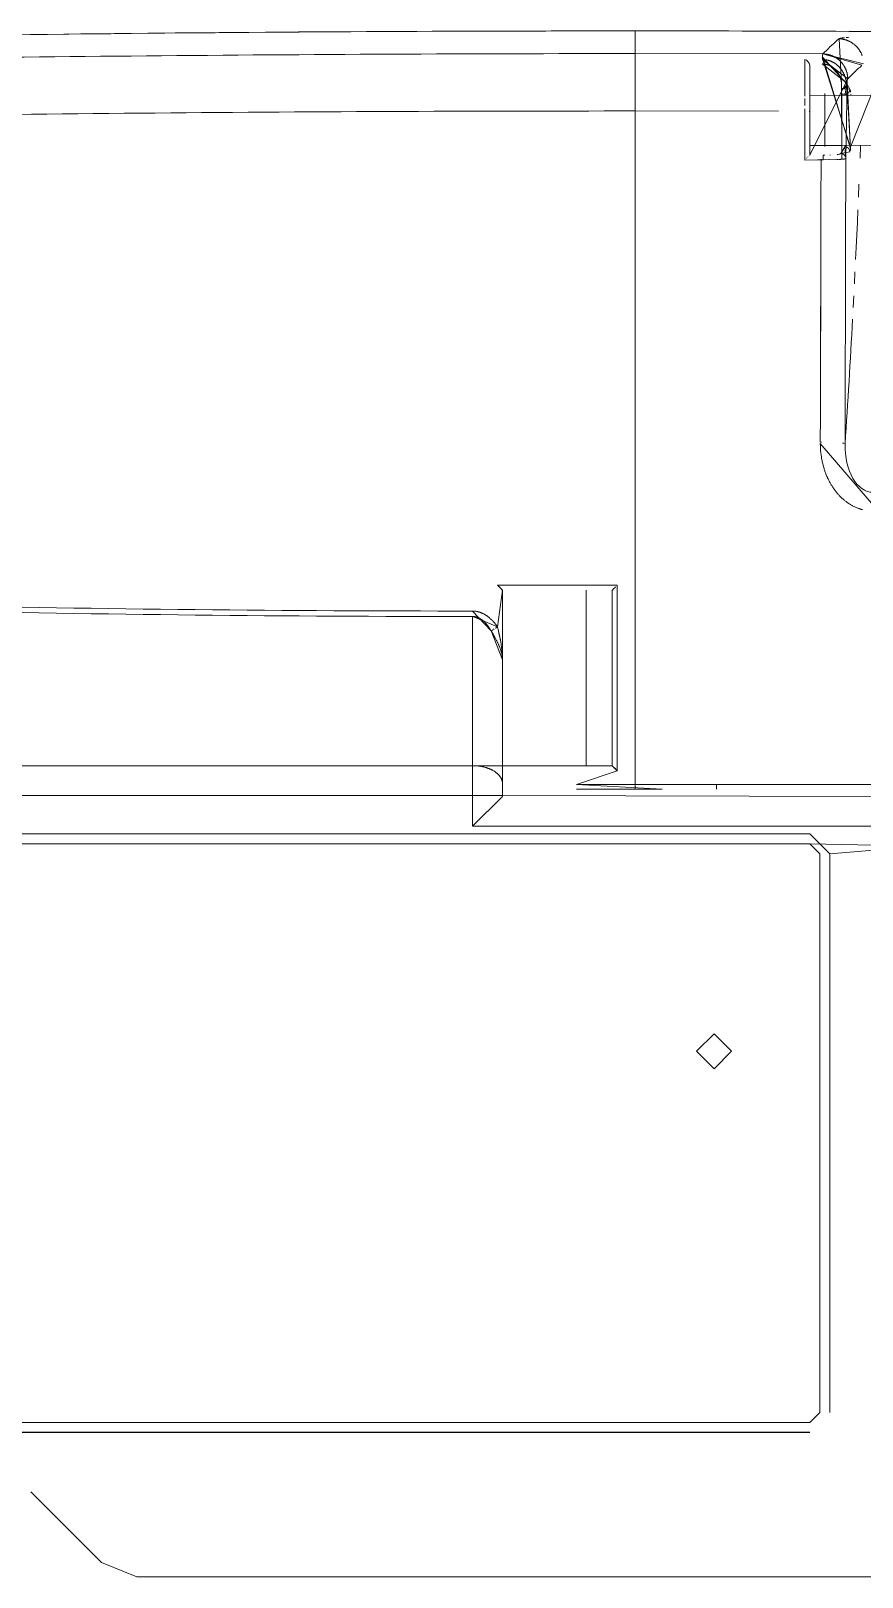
# Model space of a CAD drawing. Header units: millimetres. Extents: x 521 to 148073, y -17811 to 32040.
# Drawn here: x 59702.7 to 59789.3, y 10117.7 to 10278.9 of the extents above; entities that cross this region are included whole.
import ezdxf

# ---------------------------------------------------------------- set-up
doc = ezdxf.new("R2010")
doc.units = ezdxf.units.MM
doc.layers.add('Datové rozvody', color=6, linetype='Continuous')
doc.layers.add('PDF_Geometrie', color=7, linetype='Continuous', true_color=0xbdbdbd)

# ---------------------------------------------------------------- blocks, each defined once
blk = doc.blocks.new('projektor')
at = {"layer": 'PDF_Geometrie', "lineweight": 13}
for points in [[(86394.27, 15194.02), (86394.27, 15097.26), (86394.17, 15059.77)], [(86397.29, 15194.02), (86397.29, 15100.29), (86397.26, 15086.13), (86396.78, 15085.62), (86395.39, 15089.77), (86394.9, 15081.06), (86394.9, 15089.77)], [(86329.69, 15066.1), (86329.69, 15183.44)], [(86329.7, 15066.1), (86329.7, 15183.44)], [(86330.7, 15066.1), (86330.7, 15183.44)], [(86330.7, 15066.1), (86330.7, 15183.44)], [(86389.37, 15183.44), (86389.37, 15066.1), (86389.13, 15054.73), (86388.36, 15064.08)], [(86389.38, 15183.44), (86389.38, 15066.1)], [(86390.38, 15183.44), (86390.38, 15066.1)], [(86390.39, 15183.44), (86390.39, 15066.1)], [(86316.51, 15137.89), (86323.66, 15145.04)], [(86471.44, 15143.33), (86471.47, 15141.21), (86471.49, 15139.08), (86471.51, 15136.94)], [(86315.03, 15134.31), (86316.51, 15137.89)], [(86315.03, 15017.11), (86315.03, 15134.31)], [(86471.53, 15135.39), (86471.58, 15130.41), (86471.62, 15125.62), (86471.62, 15125.98), (86471.64, 15123.1), (86471.66, 15120.53), (86471.68, 15117.93), (86471.69, 15115.3), (86471.71, 15112.62), (86471.73, 15109.91), (86471.74, 15107.17), (86471.75, 15104.38), (86471.76, 15101.56), (86471.77, 15098.69), (86471.78, 15095.79), (86471.78, 15092.85), (86471.79, 15089.87), (86471.79, 15086.85), (86471.79, 15083.8)], [(86391.15, 15100.29), (86391.15, 15059.77)], [(86391.15, 15100.29), (86394.17, 15097.27)], [(86391.15, 15100.29), (86412.41, 15100.29)], [(86395.48, 15097.26), (86395.51, 15097.26), (86395.54, 15097.26), (86395.57, 15097.26), (86395.6, 15097.26), (86395.63, 15097.27), (86395.66, 15097.27), (86395.69, 15097.28), (86395.72, 15097.28), (86395.75, 15097.29), (86395.78, 15097.3), (86395.81, 15097.31), (86395.84, 15097.32), (86395.86, 15097.33), (86395.89, 15097.34), (86395.92, 15097.35), (86395.95, 15097.36), (86395.98, 15097.37), (86396.01, 15097.39), (86396.04, 15097.4), (86396.06, 15097.42), (86396.09, 15097.44), (86396.12, 15097.45), (86396.15, 15097.47), (86396.17, 15097.49), (86396.2, 15097.51), (86396.23, 15097.53), (86396.26, 15097.55), (86396.28, 15097.57), (86396.31, 15097.59), (86396.34, 15097.62), (86396.36, 15097.64), (86396.39, 15097.66), (86396.41, 15097.69), (86396.44, 15097.72), (86396.46, 15097.74), (86396.49, 15097.77), (86396.51, 15097.8), (86396.54, 15097.83), (86396.56, 15097.86), (86396.58, 15097.88), (86396.61, 15097.92), (86396.63, 15097.95), (86396.65, 15097.98), (86396.68, 15098.01), (86396.7, 15098.04), (86396.72, 15098.08), (86396.74, 15098.11), (86396.76, 15098.15), (86396.78, 15098.18), (86396.8, 15098.22), (86396.82, 15098.26), (86396.84, 15098.29), (86396.86, 15098.33), (86396.88, 15098.37), (86396.9, 15098.41), (86396.92, 15098.45), (86396.94, 15098.49), (86396.95, 15098.52), (86396.97, 15098.57), (86396.99, 15098.61), (86397, 15098.65), (86397.02, 15098.69), (86397.04, 15098.73), (86397.05, 15098.77), (86397.07, 15098.82), (86397.08, 15098.86), (86397.09, 15098.91), (86397.11, 15098.95), (86397.12, 15098.99), (86397.13, 15099.04), (86397.14, 15099.09), (86397.16, 15099.13), (86397.17, 15099.18), (86397.18, 15099.22), (86397.19, 15099.27), (86397.2, 15099.32), (86397.21, 15099.36), (86397.22, 15099.41), (86397.22, 15099.46), (86397.23, 15099.51), (86397.24, 15099.56), (86397.25, 15099.6), (86397.25, 15099.65), (86397.26, 15099.7), (86397.26, 15099.75), (86397.27, 15099.8), (86397.27, 15099.85), (86397.28, 15099.9), (86397.28, 15099.95), (86397.28, 15099.99), (86397.29, 15100.04), (86397.29, 15100.09), (86397.29, 15100.14), (86397.29, 15100.19), (86397.29, 15100.24), (86397.29, 15100.29)], [(86411.07, 15098.22), (86411.03, 15098.28), (86411, 15098.32)], [(86394.19, 15097.26), (86415.07, 15097.26), (86411.38, 15097.76)], [(86411.38, 15097.76), (86410.96, 15097.67), (86409.66, 15097.4), (86409.6, 15097.39), (86409.54, 15097.39), (86409.48, 15097.38), (86409.42, 15097.37), (86409.36, 15097.36), (86409.3, 15097.35), (86409.24, 15097.34), (86409.18, 15097.34), (86409.12, 15097.33), (86409.06, 15097.32), (86409, 15097.31), (86408.94, 15097.31), (86408.88, 15097.3), (86408.82, 15097.3), (86408.76, 15097.29), (86408.69, 15097.29), (86408.63, 15097.28), (86408.57, 15097.28), (86408.51, 15097.27), (86408.45, 15097.27), (86408.39, 15097.27), (86408.32, 15097.27), (86408.26, 15097.26), (86408.2, 15097.26), (86408.14, 15097.26), (86408.08, 15097.26), (86408.02, 15097.26), (86415.07, 15097.26), (86415.07, 15097.26), (86415.07, 15097.26), (86415.07, 15097.26), (86415.07, 15097.26), (86415.07, 15097.26), (86415.08, 15097.26), (86415.08, 15097.26), (86415.08, 15097.27), (86415.08, 15097.27), (86415.08, 15097.27), (86415.09, 15097.27), (86415.09, 15097.27), (86415.09, 15097.27)], [(86411.16, 15098.09), (86411.11, 15098.16)], [(86415.6, 15085.62), (86415.6, 15097.76), (86415.07, 15097.26)], [(86395.39, 15089.77), (86395.39, 15075.57), (86394.9, 15075.57)], [(86415.07, 15088.76), (86397.26, 15088.76)], [(86397.26, 15086.13), (86415.07, 15086.13)], [(86396.78, 15085.62), (86415.6, 15085.62)], [(86471.79, 15083.8), (86394.9, 15083.8)], [(86463.67, 15083.8), (86463.65, 15069.29)], [(86469.49, 15083.8), (86469.45, 15064.78)], [(86395.39, 15075.57), (86395.39, 15059.03), (86394.91, 15059.03)], [(86331.72, 15065.09), (86330.7, 15066.1)], [(86389.38, 15066.1), (86388.36, 15065.09)], [(86390.39, 15066.1), (86388.36, 15064.08)], [(86466.93, 15062.27), (86466.92, 15062.27), (86466.92, 15062.27), (86466.92, 15062.27), (86466.91, 15062.28), (86466.91, 15062.28), (86466.9, 15062.28), (86466.9, 15062.28), (86466.89, 15062.29), (86466.88, 15062.29), (86466.87, 15062.29), (86466.87, 15062.29), (86466.86, 15062.3), (86466.85, 15062.3), (86466.84, 15062.3), (86466.83, 15062.3), (86466.82, 15062.31), (86466.8, 15062.31), (86466.79, 15062.31), (86466.78, 15062.31), (86466.77, 15062.31), (86466.75, 15062.32), (86466.74, 15062.32), (86466.72, 15062.32), (86466.71, 15062.32), (86466.69, 15062.33), (86466.67, 15062.33), (86466.65, 15062.33), (86458.85, 15062.46), (86458.85, 15062.46), (86458.84, 15062.46), (86458.84, 15062.47), (86458.84, 15062.47), (86458.84, 15062.48), (86458.83, 15062.49), (86458.83, 15062.49), (86458.83, 15062.5), (86458.82, 15062.51), (86458.82, 15062.52), (86458.82, 15062.53), (86458.82, 15062.54), (86458.81, 15062.56), (86458.81, 15062.57), (86458.81, 15062.58), (86458.81, 15062.6), (86458.8, 15062.61), (86458.8, 15062.62), (86458.8, 15062.64), (86458.8, 15062.66), (86458.8, 15062.67), (86458.79, 15062.69), (86458.79, 15062.71), (86458.79, 15062.73), (86458.79, 15062.75), (86458.78, 15062.77), (86458.78, 15062.81), (86458.7, 15066.61)], [(86458.71, 15064.76), (86458.7, 15066.61)], [(86458.7, 15066.61), (86463.89, 15066.61)], [(86458.9, 15066.41), (86458.88, 15066.43)], [(86459.03, 15066.28), (86458.98, 15066.33)], [(86470.98, 15063.18), (86470.82, 15063.36), (86470.66, 15063.54), (86470.49, 15063.71), (86470.33, 15063.89), (86470.16, 15064.07), (86469.98, 15064.25), (86469.81, 15064.43), (86469.63, 15064.61), (86469.45, 15064.78), (86468.3, 15060.84), (86468.13, 15061.02), (86467.97, 15061.2), (86467.8, 15061.38), (86467.63, 15061.56), (86467.46, 15061.73), (86467.28, 15061.91), (86467.11, 15062.09), (86466.93, 15062.27), (86459.19, 15066.11), (86459.19, 15066.1), (86459.19, 15066.1), (86459.19, 15066.1), (86459.19, 15066.1), (86459.19, 15066.1), (86459.19, 15066.1), (86459.19, 15066.1), (86459.18, 15066.11), (86459.18, 15066.11), (86459.18, 15066.11), (86459.18, 15066.11), (86459.18, 15066.11), (86459.18, 15066.12), (86459.18, 15066.12), (86459.17, 15066.12), (86459.17, 15066.12)], [(86459.19, 15066.1), (86468.18, 15066.1)], [(86462.56, 15027.31), (86462.56, 15028.02), (86461.04, 15029.53), (86461.04, 15027.31), (86460.33, 15025.79), (86460.33, 15028.02), (86460.18, 15066.1), (86460.13, 15062.86)], [(86468.72, 15066.61), (86468.9, 15066.61), (86468.12, 15066.61), (86468.18, 15066.61), (86468.23, 15066.61), (86468.28, 15066.61), (86468.32, 15066.61), (86468.37, 15066.61), (86468.42, 15066.61), (86468.46, 15066.61), (86468.51, 15066.61), (86468.55, 15066.61), (86468.59, 15066.61), (86468.64, 15066.61), (86468.68, 15066.61), (86468.72, 15066.61), (86466.38, 15066.61), (86466.45, 15066.61), (86466.52, 15066.61), (86466.59, 15066.61), (86466.66, 15066.61), (86466.73, 15066.61), (86466.8, 15066.61), (86466.87, 15066.61), (86466.94, 15066.61), (86467, 15066.61), (86467.07, 15066.61), (86467.13, 15066.61), (86467.2, 15066.61), (86467.26, 15066.61), (86467.32, 15066.61), (86467.39, 15066.61), (86467.45, 15066.61), (86467.51, 15066.61), (86467.57, 15066.61), (86467.63, 15066.61), (86467.69, 15066.61), (86467.74, 15066.61), (86467.8, 15066.61), (86467.86, 15066.61), (86467.91, 15066.61), (86467.97, 15066.61), (86468.02, 15066.61), (86465.57, 15066.61), (86465.64, 15066.61), (86465.72, 15066.61), (86465.79, 15066.61), (86465.87, 15066.61), (86465.94, 15066.61), (86466.02, 15066.61), (86466.09, 15066.61), (86466.17, 15066.61), (86466.24, 15066.61), (86465.41, 15066.61), (86465.18, 15066.61)], [(86465.29, 15041.32), (86465.29, 15043.04), (86465.24, 15066.1)], [(86388.36, 15065.09), (86331.72, 15065.09)], [(86388.36, 15065.09), (86331.72, 15065.09)], [(86388.36, 15064.08), (86331.72, 15064.08)], [(86388.36, 15064.08), (86331.72, 15064.08)], [(86423.67, 15059.67), (86429.97, 15065.05), (86429.85, 15065.05), (86429.74, 15065.04), (86429.62, 15065.04), (86429.51, 15065.03), (86429.4, 15065.03), (86429.29, 15065.02), (86429.18, 15065.01), (86429.07, 15065), (86428.96, 15064.98), (86428.85, 15064.97), (86428.74, 15064.96), (86428.63, 15064.94), (86428.53, 15064.92), (86428.42, 15064.91), (86428.32, 15064.89), (86428.22, 15064.87), (86428.11, 15064.84), (86428.01, 15064.82), (86427.91, 15064.8), (86427.81, 15064.77), (86427.72, 15064.75), (86427.62, 15064.72), (86427.52, 15064.69), (86427.43, 15064.67), (86427.33, 15064.64), (86427.24, 15064.61), (86427.15, 15064.57), (86427.06, 15064.54), (86426.97, 15064.51), (86426.88, 15064.48), (86426.79, 15064.44), (86426.71, 15064.41), (86426.62, 15064.37), (86426.54, 15064.33), (86426.45, 15064.3), (86426.37, 15064.26), (86426.29, 15064.22), (86426.21, 15064.18), (86426.13, 15064.14), (86426.06, 15064.1), (86425.98, 15064.06), (86425.91, 15064.02), (86425.83, 15063.97), (86425.76, 15063.93), (86425.69, 15063.89), (86425.62, 15063.84), (86425.55, 15063.8), (86425.48, 15063.75), (86425.41, 15063.71), (86425.35, 15063.66), (86425.28, 15063.61), (86425.22, 15063.57), (86425.15, 15063.52), (86425.09, 15063.47), (86425.03, 15063.42), (86424.97, 15063.37), (86424.91, 15063.33), (86424.85, 15063.28), (86424.8, 15063.23), (86424.74, 15063.18), (86424.69, 15063.13), (86424.63, 15063.07), (86424.58, 15063.02), (86424.53, 15062.97), (86424.48, 15062.92), (86424.43, 15062.87), (86424.38, 15062.82), (86424.33, 15062.76), (86424.29, 15062.71), (86424.24, 15062.66), (86424.2, 15062.6), (86424.15, 15062.55), (86424.11, 15062.49), (86424.07, 15062.44), (86424.03, 15062.38), (86423.99, 15062.33), (86423.95, 15062.27), (86423.91, 15062.22), (86423.87, 15062.16), (86423.84, 15062.11), (86423.8, 15062.05), (86423.77, 15061.99), (86423.73, 15061.94), (86423.7, 15061.88), (86423.67, 15061.82), (86423.64, 15061.77), (86423.61, 15061.71), (86423.58, 15061.65), (86423.55, 15061.59), (86423.52, 15061.53), (86423.49, 15061.48), (86423.47, 15061.42), (86423.44, 15061.36), (86423.42, 15061.3), (86423.4, 15061.24), (86423.38, 15061.18), (86423.35, 15061.12), (86423.33, 15061.07), (86423.32, 15061.01), (86423.3, 15060.95), (86423.28, 15060.89), (86423.26, 15060.83), (86423.25, 15060.77)], [(86430.08, 15065.05), (86430.08, 15064.92)], [(86454.46, 15064.98), (86449.98, 15064.99), (86432.68, 15065.04), (86430.08, 15065.05)], [(86449.98, 15064.99), (86437.79, 15065.03)], [(86458.73, 15064.97), (86454.46, 15064.98)], [(86459.19, 15064.67), (86459.19, 15064.77), (86458.71, 15064.76)], [(86458.79, 15064.97), (86458.76, 15064.97)], [(86459.19, 15064.57), (86459.19, 15064.67)], [(86459.21, 15064), (86459.2, 15064.09)], [(86469.22, 15064.82), (86469.18, 15064.83), (86459.88, 15061.98), (86466.5, 15062.35)], [(86469.13, 15064.83), (86469.07, 15064.84), (86459.98, 15061.97)], [(86465.35, 15064.59), (86465.45, 15064.59), (86460.07, 15064.59)], [(86466.45, 15062.35), (86466.41, 15062.36), (86469.13, 15064.83)], [(86468.46, 15060.66), (86469.45, 15064.74), (86469.45, 15064.7), (86469.45, 15064.65), (86469.45, 15064.61), (86469.44, 15064.56), (86469.44, 15064.52), (86469.43, 15064.48), (86469.43, 15064.43), (86469.42, 15064.39), (86469.41, 15064.35), (86469.4, 15064.3), (86469.39, 15064.26), (86469.38, 15064.22), (86469.37, 15064.18), (86469.36, 15064.13), (86469.35, 15064.09), (86469.34, 15064.05), (86469.32, 15064.01), (86469.31, 15063.97), (86469.3, 15063.92), (86469.28, 15063.88), (86469.26, 15063.84), (86469.25, 15063.8), (86469.23, 15063.76), (86469.21, 15063.72), (86469.19, 15063.68), (86469.17, 15063.64), (86469.15, 15063.6), (86469.13, 15063.57), (86469.11, 15063.53), (86469.09, 15063.49), (86469.06, 15063.45), (86469.04, 15063.42), (86469.02, 15063.38), (86468.99, 15063.34), (86468.96, 15063.31), (86468.94, 15063.27), (86468.91, 15063.24), (86468.88, 15063.2), (86468.86, 15063.17), (86468.83, 15063.14), (86468.8, 15063.1), (86468.77, 15063.07), (86468.74, 15063.04), (86468.71, 15063.01), (86468.68, 15062.98), (86468.64, 15062.95), (86468.61, 15062.92), (86468.58, 15062.89), (86468.55, 15062.86), (86468.51, 15062.83), (86468.48, 15062.8), (86468.44, 15062.78), (86468.41, 15062.75), (86468.37, 15062.73), (86468.33, 15062.7), (86468.3, 15062.68), (86468.26, 15062.65), (86468.22, 15062.63), (86468.18, 15062.61), (86468.15, 15062.59), (86468.11, 15062.56), (86468.07, 15062.54), (86468.03, 15062.52), (86467.99, 15062.51), (86467.95, 15062.49), (86467.91, 15062.47), (86467.87, 15062.45), (86467.83, 15062.44), (86467.79, 15062.42), (86467.75, 15062.41), (86467.7, 15062.39), (86467.66, 15062.38), (86467.62, 15062.37), (86467.58, 15062.36), (86467.54, 15062.34), (86467.49, 15062.33), (86467.45, 15062.32), (86467.41, 15062.32), (86467.36, 15062.31), (86467.32, 15062.3), (86467.28, 15062.29), (86467.23, 15062.29), (86467.19, 15062.28), (86467.15, 15062.28), (86467.1, 15062.27), (86467.06, 15062.27), (86467.02, 15062.27), (86466.97, 15062.27), (86466.93, 15062.27), (86468.89, 15064.81), (86468.89, 15064.77), (86468.89, 15064.73), (86468.89, 15064.69), (86468.88, 15064.65), (86468.88, 15064.61), (86468.87, 15064.57), (86468.87, 15064.53), (86468.86, 15064.49), (86468.86, 15064.45), (86468.85, 15064.41), (86468.84, 15064.37), (86468.83, 15064.33), (86468.82, 15064.29), (86468.81, 15064.25), (86468.8, 15064.22), (86468.79, 15064.18), (86468.78, 15064.14), (86468.77, 15064.1), (86468.75, 15064.06), (86468.74, 15064.02), (86468.72, 15063.99), (86468.71, 15063.95), (86468.69, 15063.91), (86468.67, 15063.88), (86468.66, 15063.84), (86468.64, 15063.8), (86468.62, 15063.77), (86468.6, 15063.73), (86468.58, 15063.7), (86468.56, 15063.66), (86468.54, 15063.62), (86468.52, 15063.59), (86468.49, 15063.55), (86468.47, 15063.52), (86468.45, 15063.49), (86468.42, 15063.45), (86468.4, 15063.42), (86468.37, 15063.39), (86468.35, 15063.36), (86468.32, 15063.32), (86468.29, 15063.29), (86468.26, 15063.26), (86468.24, 15063.23), (86468.21, 15063.2), (86468.18, 15063.17), (86468.15, 15063.14), (86468.11, 15063.11), (86468.08, 15063.08), (86468.05, 15063.05), (86468.02, 15063.03), (86467.99, 15063), (86467.95, 15062.97), (86467.92, 15062.95), (86467.88, 15062.92), (86467.85, 15062.89), (86467.81, 15062.87), (86467.77, 15062.84), (86467.74, 15062.82), (86467.7, 15062.8), (86467.66, 15062.78), (86467.62, 15062.75), (86467.58, 15062.73), (86467.54, 15062.71), (86467.5, 15062.69), (86467.46, 15062.67), (86467.42, 15062.65), (86467.38, 15062.63), (86467.34, 15062.61), (86467.29, 15062.6), (86467.25, 15062.58), (86467.21, 15062.56), (86467.16, 15062.55), (86467.12, 15062.53), (86467.07, 15062.52), (86467.03, 15062.5), (86466.98, 15062.49), (86466.93, 15062.48), (86466.89, 15062.47), (86466.84, 15062.45), (86466.79, 15062.44), (86466.74, 15062.43), (86466.69, 15062.42), (86466.64, 15062.42), (86466.59, 15062.41), (86466.54, 15062.4), (86468.44, 15064.85), (86468.44, 15064.82), (86468.43, 15064.79), (86468.43, 15064.76), (86468.43, 15064.72), (86468.43, 15064.69), (86468.42, 15064.66), (86468.42, 15064.63), (86468.42, 15064.6), (86468.41, 15064.56), (86468.41, 15064.53), (86468.4, 15064.5), (86468.39, 15064.47), (86468.39, 15064.44), (86468.38, 15064.41), (86468.37, 15064.38), (86468.36, 15064.35), (86468.35, 15064.31), (86468.34, 15064.28), (86468.33, 15064.25), (86468.32, 15064.22), (86468.31, 15064.19), (86468.3, 15064.16), (86468.28, 15064.13), (86468.27, 15064.1), (86468.26, 15064.07), (86468.24, 15064.04), (86468.23, 15064.01), (86468.21, 15063.99), (86468.2, 15063.96), (86468.18, 15063.93), (86468.16, 15063.9), (86468.15, 15063.87), (86468.13, 15063.84), (86468.11, 15063.82), (86468.09, 15063.79), (86468.07, 15063.76), (86468.05, 15063.74), (86468.03, 15063.71), (86468.01, 15063.68), (86467.99, 15063.66), (86467.97, 15063.63), (86467.95, 15063.61), (86467.92, 15063.58), (86467.9, 15063.56), (86467.87, 15063.53), (86467.85, 15063.51), (86467.82, 15063.49), (86467.8, 15063.46), (86467.77, 15063.44), (86467.75, 15063.42), (86467.72, 15063.39), (86467.69, 15063.37), (86467.66, 15063.35), (86467.64, 15063.33), (86467.61, 15063.31), (86467.58, 15063.29), (86467.55, 15063.27), (86467.52, 15063.25), (86467.49, 15063.23), (86467.46, 15063.21), (86467.42, 15063.19), (86467.39, 15063.18), (86467.36, 15063.16), (86467.33, 15063.14), (86467.29, 15063.13), (86467.26, 15063.11), (86467.22, 15063.1), (86467.19, 15063.08), (86467.15, 15063.07), (86467.12, 15063.05), (86467.08, 15063.04), (86467.05, 15063.03), (86467.01, 15063.01), (86466.97, 15063), (86466.93, 15062.99), (86466.89, 15062.98), (86466.86, 15062.97), (86466.82, 15062.96), (86466.78, 15062.95), (86466.74, 15062.94), (86466.7, 15062.93), (86466.65, 15062.92), (86466.61, 15062.92), (86466.57, 15062.91), (86466.53, 15062.91), (86466.48, 15062.9), (86466.44, 15062.9), (86470.98, 15063.14), (86470.98, 15063.09), (86470.98, 15063.05), (86470.97, 15063), (86470.97, 15062.96), (86470.97, 15062.92), (86470.96, 15062.87), (86470.96, 15062.83), (86470.95, 15062.79), (86470.94, 15062.74), (86470.93, 15062.7), (86470.92, 15062.66), (86470.91, 15062.61), (86470.9, 15062.57), (86470.89, 15062.53), (86470.88, 15062.49), (86470.87, 15062.44), (86470.85, 15062.4), (86470.84, 15062.36), (86470.82, 15062.32), (86470.81, 15062.28), (86470.79, 15062.24), (86470.78, 15062.2), (86470.76, 15062.16), (86470.74, 15062.12), (86470.72, 15062.08), (86470.7, 15062.04), (86470.68, 15062), (86470.66, 15061.96), (86470.64, 15061.92), (86470.62, 15061.89), (86470.59, 15061.85), (86470.57, 15061.81), (86470.54, 15061.77), (86470.52, 15061.74), (86470.49, 15061.7), (86470.47, 15061.67), (86470.44, 15061.63), (86470.41, 15061.6), (86470.39, 15061.56), (86470.36, 15061.53), (86470.33, 15061.5), (86470.3, 15061.47), (86470.27, 15061.43), (86470.24, 15061.4), (86470.2, 15061.37), (86470.17, 15061.34), (86470.14, 15061.31), (86470.11, 15061.28), (86470.07, 15061.25), (86470.04, 15061.23), (86470.01, 15061.2), (86469.97, 15061.17), (86469.93, 15061.15), (86469.9, 15061.12), (86469.86, 15061.1), (86469.83, 15061.07), (86469.79, 15061.05), (86469.75, 15061.03), (86469.71, 15061), (86469.68, 15060.98), (86469.64, 15060.96), (86469.6, 15060.94), (86469.56, 15060.92), (86469.52, 15060.9), (86469.48, 15060.88), (86469.44, 15060.87), (86469.4, 15060.85), (86469.36, 15060.83), (86469.32, 15060.82), (86469.27, 15060.8)], [(86450.04, 15062.48), (86429.95, 15062.53)], [(86458.85, 15062.45), (86450.04, 15062.48)], [(86458.75, 15063.27), (86458.74, 15063.37)], [(86458.75, 15063.12), (86458.75, 15063.18)], [(86458.76, 15063.06), (86458.75, 15063.12)], [(86458.76, 15063.01), (86458.76, 15063.06)], [(86458.77, 15062.96), (86458.76, 15063.01)], [(86458.77, 15062.91), (86458.77, 15062.96)], [(86458.77, 15062.86), (86458.77, 15062.91)], [(86458.78, 15062.81), (86458.77, 15062.86), (86466.44, 15062.9)], [(86460.04, 15062.55), (86459.35, 15062.96)], [(86459.88, 15061.98), (86459.83, 15061.99), (86466.54, 15062.34)], [(86465.24, 15062.86), (86465.45, 15062.86), (86460.18, 15062.86)], [(86465.38, 15062.55), (86465.38, 15062.86)], [(86466.41, 15062.36), (86465.89, 15062.04)], [(86444.94, 15061.65), (86443.75, 15061.71)], [(86447.37, 15061.53), (86446.15, 15061.59)], [(86453.65, 15061.24), (86452.37, 15061.29), (86451.1, 15061.35), (86449.84, 15061.41), (86448.6, 15061.47)], [(86456.24, 15061.13), (86454.94, 15061.18)], [(86460.18, 15060.97), (86458.88, 15061.02)], [(86471.26, 15057.52), (86471.25, 15057.52), (86460.09, 15061.96)], [(86465.36, 15061.96), (86465.3, 15061.96)]]:
    blk.add_lwpolyline(points, dxfattribs=at)
for points in [[(86412.97, 15100.29), (86412.97, 15100.26), (86412.97, 15100.22), (86412.97, 15100.19), (86412.97, 15100.15), (86412.96, 15100.12), (86412.96, 15100.08), (86412.96, 15100.05), (86412.95, 15100.01), (86412.95, 15099.97), (86412.94, 15099.94), (86412.93, 15099.9), (86412.93, 15099.87), (86412.92, 15099.83), (86412.91, 15099.79), (86412.9, 15099.76), (86412.9, 15099.72), (86412.89, 15099.68), (86412.88, 15099.65), (86412.86, 15099.61), (86412.85, 15099.57), (86412.84, 15099.53), (86412.83, 15099.5), (86412.81, 15099.46), (86412.8, 15099.42), (86412.78, 15099.38), (86412.77, 15099.34), (86412.75, 15099.3), (86412.73, 15099.27), (86412.71, 15099.23), (86412.69, 15099.19), (86412.67, 15099.15), (86412.65, 15099.11), (86412.63, 15099.06), (86412.6, 15099.02), (86412.58, 15098.98), (86412.55, 15098.94), (86412.52, 15098.9), (86412.5, 15098.86), (86412.47, 15098.82), (86412.44, 15098.77), (86412.41, 15098.73), (86412.37, 15098.69), (86412.34, 15098.65), (86412.3, 15098.6), (86412.27, 15098.56), (86412.23, 15098.52), (86412.19, 15098.47), (86412.15, 15098.43), (86412.11, 15098.39), (86412.07, 15098.34), (86412.02, 15098.3), (86411.98, 15098.25), (86411.93, 15098.21), (86411.88, 15098.17), (86411.83, 15098.12), (86411.78, 15098.08), (86411.73, 15098.03), (86411.68, 15097.99), (86411.62, 15097.94), (86411.56, 15097.9), (86411.5, 15097.85), (86411.44, 15097.81), (86411.38, 15097.76), (86412.41, 15100.27), (86412.41, 15100.24), (86412.41, 15100.21), (86412.41, 15100.19), (86412.41, 15100.16), (86412.4, 15100.14), (86412.4, 15100.11), (86412.4, 15100.08), (86412.39, 15100.06), (86412.39, 15100.03), (86412.38, 15100), (86412.38, 15099.98), (86412.37, 15099.95), (86412.36, 15099.92), (86412.35, 15099.89), (86412.35, 15099.87), (86412.34, 15099.84), (86412.33, 15099.81), (86412.32, 15099.78), (86412.31, 15099.75), (86412.29, 15099.73), (86412.28, 15099.7), (86412.27, 15099.67), (86412.26, 15099.64), (86412.24, 15099.61), (86412.23, 15099.58), (86412.21, 15099.55), (86412.19, 15099.52), (86412.18, 15099.49), (86412.16, 15099.46), (86412.14, 15099.43), (86412.12, 15099.4), (86412.1, 15099.37), (86412.08, 15099.34), (86412.05, 15099.31), (86412.03, 15099.28), (86412, 15099.25), (86411.98, 15099.22), (86411.95, 15099.19), (86411.93, 15099.16), (86411.9, 15099.12), (86411.87, 15099.09), (86411.84, 15099.06), (86411.8, 15099.03), (86411.77, 15098.99), (86411.74, 15098.96), (86411.7, 15098.93), (86411.66, 15098.9), (86411.63, 15098.86), (86411.59, 15098.83), (86411.55, 15098.8), (86411.5, 15098.77), (86411.46, 15098.73), (86411.42, 15098.7), (86411.37, 15098.67), (86411.33, 15098.63), (86411.28, 15098.6), (86411.23, 15098.57), (86411.18, 15098.53), (86411.12, 15098.5), (86411.07, 15098.46), (86411.01, 15098.43)], [(86410.95, 15098.4), (86410.57, 15098.18), (86410.05, 15097.89), (86409.99, 15097.86), (86409.94, 15097.83), (86409.89, 15097.81), (86409.84, 15097.78), (86409.79, 15097.75), (86409.73, 15097.73), (86409.68, 15097.7), (86409.63, 15097.68), (86409.58, 15097.66), (86409.53, 15097.63), (86409.48, 15097.61), (86409.42, 15097.59), (86409.37, 15097.57), (86409.32, 15097.54), (86409.27, 15097.52), (86409.22, 15097.5), (86409.16, 15097.49), (86409.11, 15097.47), (86409.06, 15097.45), (86409.01, 15097.43), (86408.95, 15097.41), (86408.9, 15097.4), (86408.85, 15097.38), (86408.8, 15097.37), (86408.74, 15097.36), (86408.69, 15097.34), (86408.64, 15097.33), (86408.59, 15097.32), (86408.53, 15097.31), (86408.48, 15097.3), (86408.43, 15097.29), (86408.38, 15097.29), (86408.32, 15097.28), (86408.27, 15097.27), (86408.22, 15097.27), (86408.16, 15097.27), (86408.11, 15097.26), (86408.06, 15097.26), (86408.01, 15097.26)], [(86410.96, 15097.67), (86410.72, 15097.61), (86410.55, 15097.58), (86410.43, 15097.55), (86410.31, 15097.53), (86410.2, 15097.5), (86410.08, 15097.48), (86409.96, 15097.46), (86409.84, 15097.43)], [(86410.57, 15098.18), (86410.41, 15098.09), (86410.31, 15098.03), (86410.2, 15097.97)], [(86411.38, 15097.76), (86411.34, 15097.82), (86411.28, 15097.91), (86411.22, 15098)], [(86397.26, 15086.13), (86397.26, 15086.13), (86397.26, 15086.13), (86397.26, 15086.13), (86397.26, 15086.13), (86397.26, 15086.13), (86397.26, 15086.12), (86397.26, 15086.12), (86397.26, 15086.12), (86397.26, 15086.12), (86397.25, 15086.12), (86397.25, 15086.12), (86397.25, 15086.11), (86397.25, 15086.11), (86397.25, 15086.11), (86397.25, 15086.11)], [(86415.1, 15086.11), (86415.09, 15086.11), (86415.09, 15086.11), (86415.09, 15086.12), (86415.09, 15086.12), (86415.08, 15086.12), (86415.08, 15086.12), (86415.08, 15086.12), (86415.08, 15086.12), (86415.08, 15086.13), (86415.07, 15086.13), (86415.07, 15086.13), (86415.07, 15086.13), (86415.07, 15086.13), (86415.07, 15086.13), (86415.07, 15086.13), (86415.07, 15086.13)], [(86370.1, 15075.81), (86368.33, 15074.04), (86366.56, 15075.81), (86368.33, 15077.58)], [(86459.16, 15066.14), (86459.15, 15066.15), (86459.16, 15066.14), (86459.16, 15066.13)], [(86463.62, 15066.1), (86463.63, 15066.1), (86463.63, 15066.1), (86463.63, 15066.1), (86463.63, 15066.11), (86463.63, 15066.11), (86463.63, 15066.11), (86463.63, 15066.11), (86463.63, 15066.12), (86463.63, 15066.12), (86463.63, 15066.12), (86463.63, 15066.13), (86463.63, 15066.13), (86463.63, 15066.14), (86463.63, 15066.14), (86463.63, 15066.15), (86463.63, 15066.15), (86463.63, 15066.16)], [(86464.7, 15066.61), (86464.94, 15066.61), (86464.7, 15066.61), (86464.46, 15066.61), (86464.22, 15066.61)], [(86460.04, 15062.55), (86460.04, 15062.54), (86460.04, 15062.52), (86460.04, 15062.51), (86460.04, 15062.5), (86460.04, 15062.48), (86460.03, 15062.47), (86460.03, 15062.46), (86460.03, 15062.44), (86460.03, 15062.43), (86460.02, 15062.42), (86460.02, 15062.41), (86460.02, 15062.39), (86460.01, 15062.38), (86460.01, 15062.37), (86460, 15062.36), (86460, 15062.34), (86459.99, 15062.33), (86459.99, 15062.32), (86459.98, 15062.31), (86459.97, 15062.3), (86459.97, 15062.29), (86459.96, 15062.27), (86459.95, 15062.26), (86459.94, 15062.25), (86459.94, 15062.24), (86459.93, 15062.23), (86459.92, 15062.22), (86459.91, 15062.21), (86459.9, 15062.2), (86459.89, 15062.19), (86459.88, 15062.18), (86459.87, 15062.17), (86459.86, 15062.17), (86459.85, 15062.16), (86459.84, 15062.15), (86459.83, 15062.14), (86459.82, 15062.13), (86459.81, 15062.13), (86459.8, 15062.12), (86459.79, 15062.11), (86459.78, 15062.11), (86459.76, 15062.1), (86459.75, 15062.09), (86459.74, 15062.09), (86459.73, 15062.08), (86459.72, 15062.08), (86459.7, 15062.07), (86459.69, 15062.07), (86459.68, 15062.06), (86459.67, 15062.06), (86459.65, 15062.06), (86459.64, 15062.05), (86459.63, 15062.05), (86459.62, 15062.05), (86459.6, 15062.05), (86459.59, 15062.05), (86459.58, 15062.05), (86459.56, 15062.04), (86459.55, 15062.04), (86459.54, 15062.04), (86459.35, 15062.95), (86459.35, 15062.93), (86459.35, 15062.92), (86459.35, 15062.91), (86459.35, 15062.89), (86459.35, 15062.88), (86459.35, 15062.87), (86459.34, 15062.85), (86459.34, 15062.84), (86459.34, 15062.83), (86459.33, 15062.82), (86459.33, 15062.8), (86459.33, 15062.79), (86459.32, 15062.78), (86459.32, 15062.77), (86459.31, 15062.75), (86459.3, 15062.74), (86459.3, 15062.73), (86459.29, 15062.72), (86459.29, 15062.71), (86459.28, 15062.7), (86459.27, 15062.68), (86459.26, 15062.67), (86459.26, 15062.66), (86459.25, 15062.65), (86459.24, 15062.64), (86459.23, 15062.63), (86459.22, 15062.62), (86459.22, 15062.61), (86459.21, 15062.6), (86459.2, 15062.59), (86459.19, 15062.58), (86459.18, 15062.58), (86459.17, 15062.57), (86459.16, 15062.56), (86459.15, 15062.55), (86459.14, 15062.54), (86459.12, 15062.54), (86459.11, 15062.53), (86459.1, 15062.52), (86459.09, 15062.52), (86459.08, 15062.51), (86459.07, 15062.5), (86459.06, 15062.5), (86459.04, 15062.49), (86459.03, 15062.49), (86459.02, 15062.48), (86459.01, 15062.48), (86458.99, 15062.48), (86458.98, 15062.47), (86458.97, 15062.47), (86458.95, 15062.47), (86458.94, 15062.46), (86458.93, 15062.46), (86458.92, 15062.46), (86458.9, 15062.46), (86458.89, 15062.46), (86458.88, 15062.45), (86458.86, 15062.45)], [(86460.18, 15062.51), (86460.18, 15062.51), (86460.16, 15062.51), (86460.15, 15062.51), (86460.14, 15062.52), (86460.12, 15062.52), (86460.11, 15062.52), (86460.1, 15062.52), (86460.09, 15062.53), (86460.08, 15062.53), (86460.08, 15062.53), (86460.07, 15062.53), (86460.06, 15062.54), (86460.06, 15062.54), (86460.05, 15062.54), (86460.05, 15062.55), (86460.04, 15062.55)], [(86465.9, 15062.86), (86465.9, 15062.85), (86465.9, 15062.83), (86465.91, 15062.82), (86465.91, 15062.81), (86465.91, 15062.79), (86465.91, 15062.78), (86465.91, 15062.77), (86465.91, 15062.76), (86465.92, 15062.74), (86465.92, 15062.73), (86465.92, 15062.72), (86465.93, 15062.71), (86465.93, 15062.69), (86465.94, 15062.68), (86465.94, 15062.67), (86465.95, 15062.66), (86465.95, 15062.64), (86465.96, 15062.63), (86465.97, 15062.62), (86465.97, 15062.61), (86465.98, 15062.6), (86465.98, 15062.59), (86465.99, 15062.58), (86466, 15062.56), (86466.01, 15062.55), (86466.02, 15062.54), (86466.02, 15062.53), (86466.03, 15062.52), (86466.04, 15062.51), (86466.05, 15062.5), (86466.06, 15062.49), (86466.07, 15062.49), (86466.08, 15062.48), (86466.09, 15062.47), (86466.1, 15062.46), (86466.11, 15062.45), (86466.12, 15062.44), (86466.13, 15062.44), (86466.14, 15062.43), (86466.16, 15062.42), (86466.17, 15062.42), (86466.18, 15062.41), (86466.19, 15062.41), (86466.2, 15062.4), (86466.21, 15062.39), (86466.23, 15062.39), (86466.24, 15062.38), (86466.25, 15062.38), (86466.26, 15062.38), (86466.28, 15062.37), (86466.29, 15062.37), (86466.3, 15062.37), (86466.32, 15062.36), (86466.33, 15062.36), (86466.34, 15062.36), (86466.35, 15062.36), (86466.37, 15062.36), (86466.38, 15062.36), (86466.39, 15062.36), (86466.41, 15062.36), (86465.38, 15062.54), (86465.38, 15062.52), (86465.38, 15062.51), (86465.38, 15062.5), (86465.39, 15062.48), (86465.39, 15062.47), (86465.39, 15062.46), (86465.39, 15062.44), (86465.4, 15062.43), (86465.4, 15062.42), (86465.4, 15062.41), (86465.41, 15062.39), (86465.41, 15062.38), (86465.42, 15062.37), (86465.42, 15062.36), (86465.43, 15062.34), (86465.43, 15062.33), (86465.44, 15062.32), (86465.44, 15062.31), (86465.45, 15062.3), (86465.46, 15062.29), (86465.46, 15062.27), (86465.47, 15062.26), (86465.48, 15062.25), (86465.49, 15062.24), (86465.49, 15062.23), (86465.5, 15062.22), (86465.51, 15062.21), (86465.52, 15062.2), (86465.53, 15062.19), (86465.54, 15062.18), (86465.55, 15062.17), (86465.56, 15062.17), (86465.57, 15062.16), (86465.58, 15062.15), (86465.59, 15062.14), (86465.6, 15062.13), (86465.61, 15062.13), (86465.62, 15062.12), (86465.63, 15062.11), (86465.65, 15062.11), (86465.66, 15062.1), (86465.67, 15062.09), (86465.68, 15062.09), (86465.69, 15062.08), (86465.71, 15062.08), (86465.72, 15062.07), (86465.73, 15062.07), (86465.74, 15062.06), (86465.76, 15062.06), (86465.77, 15062.06), (86465.78, 15062.05), (86465.79, 15062.05), (86465.81, 15062.05), (86465.82, 15062.05), (86465.83, 15062.05), (86465.85, 15062.05), (86465.86, 15062.04), (86465.87, 15062.04)], [(86465.94, 15062.9), (86465.93, 15062.89), (86465.93, 15062.89), (86465.93, 15062.88), (86465.92, 15062.88), (86465.92, 15062.87), (86465.91, 15062.87), (86465.91, 15062.87), (86465.91, 15062.86)], [(86466.49, 15062.4), (86466.48, 15062.39), (86466.47, 15062.38), (86466.46, 15062.38), (86466.45, 15062.37), (86466.44, 15062.37), (86466.43, 15062.36), (86466.42, 15062.36), (86466.42, 15062.36)], [(86471.1, 15062.59), (86471.1, 15062.66), (86471.09, 15062.69), (86471.09, 15062.73), (86471.08, 15062.76), (86471.08, 15062.79), (86471.07, 15062.82), (86471.07, 15062.85), (86471.07, 15062.88), (86471.06, 15062.91), (86471.06, 15062.93), (86471.05, 15062.96), (86471.05, 15062.98), (86471.04, 15063), (86471.04, 15063.02), (86471.03, 15063.04), (86471.03, 15063.06), (86471.03, 15063.08), (86471.02, 15063.09), (86471.02, 15063.11), (86471.01, 15063.12), (86471.01, 15063.14), (86471, 15063.15), (86471, 15063.16), (86470.99, 15063.17), (86470.99, 15063.17)], [(86471.13, 15062.35), (86471.12, 15062.43), (86471.13, 15062.35), (86471.13, 15062.26), (86471.14, 15062.17)]]:
    blk.add_lwpolyline(points, close=True, dxfattribs=at)
for centre, radius, start, end in [((88972.88, 15101.2), 2560.46, 177.5047, 180.0203), ((88968.43, 15101.29), 2555.46, 177.50251, 180.02234), ((81402.75, 15083.74), 5069.04, 0.00068, 1.23257), ((81114.11, 15085.68), 5349.56, 359.97994, 1.0555), ((81134.35, 15083.72), 5335.14, 0.00093, 1.065), ((86410.47, 15102.46), 6.95, 311.7915, 315.3105), ((86391.17, 15091.57), 8.17, 314.3212, 317.9255), ((86409.77, 15080.19), 7.96, 44.8342, 47.9877), ((81425.85, 15083.65), 5045.94, 358.9888, 0.00178), ((81386.18, 15083.94), 5085.61, 359.50976, 359.99845), ((86468.18, 15066.77), 0.67, 269.9486, 292.0027), ((86468.06, 15067.01), 0.935, 294.1581, 333.8272), ((86469.21, 15064.04), 0.779, 71.7035, 87.541), ((86429.16, 15062.83), 0.844, 339.7371, 358.3952), ((86485.84, 15884.41), 823.77, 266.10945, 266.98867), ((86460.02, 15063.33), 0.764, 179.0978, 208.9029), ((86465.2, 15062.93), 0.421, 276.8803, 296.0398), ((86466.45, 15062.9), 0.51, 180.9162, 273.4503), ((86459.92, 15063.24), 1.26, 252.7799, 266.2944), ((86465.5, 15063.21), 1.23, 273.0622, 288.2212)]:
    blk.add_arc(centre, radius, start, end, dxfattribs=at)
blk.add_ellipse((86430.43, 15059.32), major_axis=(-5.4, 0.6), ratio=0.585049, start_param=4.865839, end_param=6.360152, dxfattribs=at)

msp = doc.modelspace()

# ---------------------------------------------------------------- block references
at = {"layer": 'Datové rozvody', "xscale": 1.027900945623324, "yscale": 1.027900945623324, "zscale": 1.027900945623324, "rotation": 90.00000000000024}
msp.add_blockref('projektor', (75270.29, -78605.57), dxfattribs=at)

doc.saveas('drawing.dxf')
